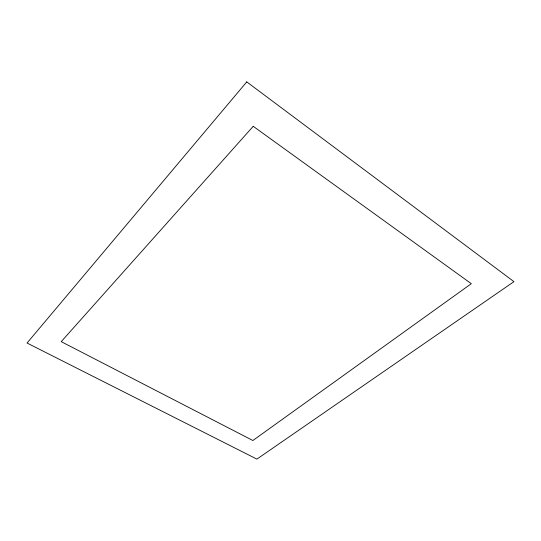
<?xml version="1.0" encoding="UTF-8"?>
<svg xmlns="http://www.w3.org/2000/svg" width="541" height="541" viewBox="0 0 541 541"><rect width="100%" height="100%" fill="white"/><g stroke="black" fill="none" stroke-linecap="round" stroke-linejoin="round"><path stroke-width="0.81" d="M246.757 81.887L27.05 343.028L256.901 459.113L513.95 281.645L246.757 81.887M253.229 126.303L61.228 341.648L252.87 440.509L471.306 283.694L253.229 126.303"/></g></svg>
